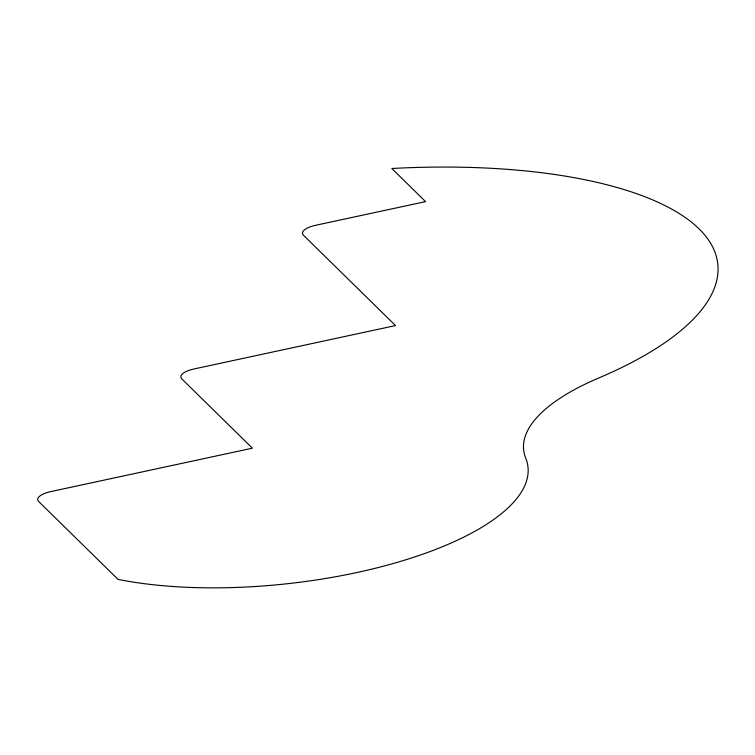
<?xml version="1.0" encoding="UTF-8"?>
<svg xmlns="http://www.w3.org/2000/svg" width="755" height="755" viewBox="0 0 755 755"><rect width="100%" height="100%" fill="white"/><g stroke="black" fill="none" stroke-linecap="round" stroke-linejoin="round"><path stroke-width="1.13" d="M425.565 201.613L315.656 225.283A19.413 6.927 -6.2 0 0 303.472 235.249L395.516 325.565L194.016 368.968A19.413 6.927 -6.2 0 0 181.832 378.934L252.397 448.177L50.896 491.58A19.413 6.927 -6.2 0 0 38.713 501.547L118.044 579.387A252.425 90.053 -6.2 0 0 400.159 561.503A252.425 90.053 -6.2 0 0 525.725 458.134A233.012 83.126 -6.2 0 1 598.8 377.962A368.931 131.615 -6.2 0 0 700.027 229.822A368.931 131.615 -6.2 0 0 391.817 168.497L425.565 201.613"/></g></svg>
